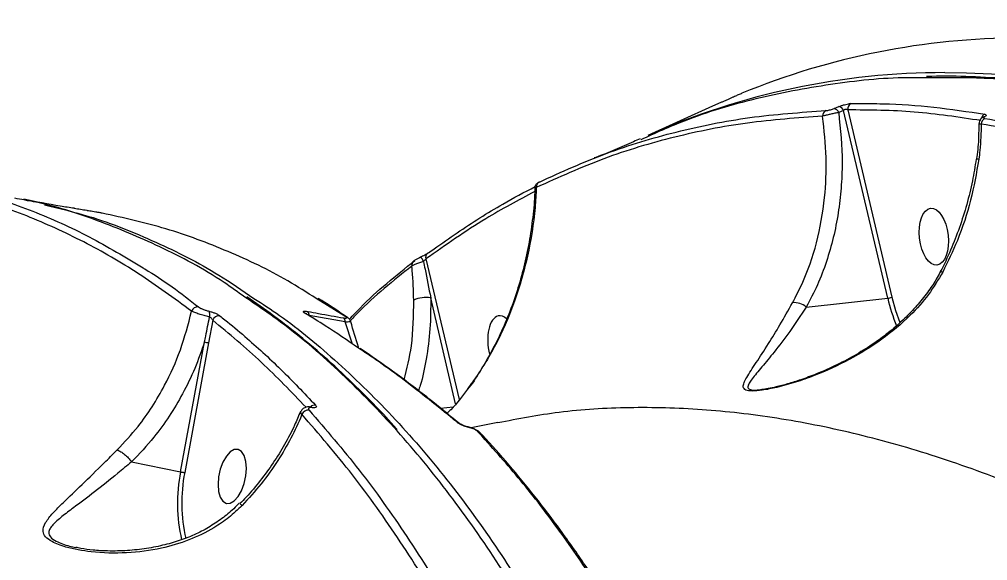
# Model space of a CAD drawing. Header units: millimetres. Extents: x -11024 to 8278, y -7837 to 5770.
# Drawn here: x 2899.6 to 3057.8, y -1023.1 to -934.7 of the extents above; entities that cross this region are included whole.
import ezdxf

# ---------------------------------------------------------------- set-up
doc = ezdxf.new("R2010")
doc.units = ezdxf.units.MM
for name, color, linetype in [('DIKOM_ОБЪЕКТ', 7, 'Continuous'), ('DIKOM_РАЗМЕР_ЗОНА', 7, 'Continuous'), ('DIKOM_РАЗМЕР_ОБЪЕКТА', 7, 'Continuous')]:
    doc.layers.add(name, color=color, linetype=linetype)
doc.styles.add('style1', font='arial.ttf', dxfattribs={"width": 0.8})
doc.dimstyles.new('1-50', dxfattribs={"dimtxt": 300, "dimasz": 200, "dimexe": 100, "dimexo": 0, "dimgap": 100, "dimtad": 1, "dimtxsty": 'style1', "dimcen": 200, "dimclrd": 7, "dimclre": 7, "dimclrt": 7, "dimadec": 1, "dimazin": 2, "dimtfac": 1, "dimtmove": 0, "dimatfit": 2, "dimfxl": 0, "dimlwd": 25, "dimlwe": 18, "dimarcsym": 0})

# ---------------------------------------------------------------- blocks, each defined once
blk = doc.blocks.new('*D9')
at = {"layer": 'Defpoints', "color": 0, "transparency": 16777216}
for p in [(3740.68, 3707.51), (-8191.56, -3797.25), (-1076.12, -3797.25)]:
    blk.add_point(p, dxfattribs=at)
at = {"layer": 'DIKOM_РАЗМЕР_ОБЪЕКТА', "color": 7, "lineweight": 18, "transparency": 16777216}
for p, q in [((3740.68, 3707.51), (-8291.56, 3707.51)), ((-1076.12, -3797.25), (-8291.56, -3797.25))]:
    blk.add_line(p, q, dxfattribs=at)
at = {"layer": 'DIKOM_РАЗМЕР_ОБЪЕКТА', "color": 7, "lineweight": 25, "transparency": 16777216}
blk.add_line((-8191.56, 3507.51), (-8191.56, -3597.25), dxfattribs=at)
at = {"layer": 'DIKOM_РАЗМЕР_ОБЪЕКТА', "color": 7, "transparency": 16777216}
for points in [[(-8224.9, 3507.51), (-8158.23, 3507.51), (-8191.56, 3707.51)], [(-8224.9, -3597.25), (-8158.23, -3597.25), (-8191.56, -3797.25)]]:
    blk.add_solid(points, dxfattribs=at)
at = {"layer": 'DIKOM_РАЗМЕР_ОБЪЕКТА', "color": 7, "transparency": 16777216, "insert": (-8444.74, -44.87), "char_height": 300, "attachment_point": 5, "rotation": 90, "style": 'style1'}
blk.add_mtext('7500', dxfattribs=at)
blk = doc.blocks.new('*D10')
at = {"layer": 'Defpoints', "color": 0, "transparency": 16777216}
for p in [(-7791.31, -186.83), (6174.94, -1432.98), (6174.94, -5371.27)]:
    blk.add_point(p, dxfattribs=at)
at = {"layer": 'DIKOM_РАЗМЕР_ОБЪЕКТА', "color": 7, "lineweight": 18, "transparency": 16777216}
for p, q in [((-7791.31, -186.83), (-7791.31, -5471.27)), ((6174.94, -1432.98), (6174.94, -5471.27))]:
    blk.add_line(p, q, dxfattribs=at)
at = {"layer": 'DIKOM_РАЗМЕР_ОБЪЕКТА', "color": 7, "lineweight": 25, "transparency": 16777216}
blk.add_line((-7591.31, -5371.27), (5974.94, -5371.27), dxfattribs=at)
at = {"layer": 'DIKOM_РАЗМЕР_ОБЪЕКТА', "color": 7, "transparency": 16777216}
for points in [[(-7591.31, -5337.93), (-7591.31, -5404.6), (-7791.31, -5371.27)], [(5974.94, -5337.93), (5974.94, -5404.6), (6174.94, -5371.27)]]:
    blk.add_solid(points, dxfattribs=at)
at = {"layer": 'DIKOM_РАЗМЕР_ОБЪЕКТА', "color": 7, "transparency": 16777216, "insert": (-1343.68, -5118.1), "char_height": 300, "attachment_point": 5, "style": 'style1'}
blk.add_mtext('14000', dxfattribs=at)
blk = doc.blocks.new('*D11')
at = {"layer": 'Defpoints', "color": 0, "transparency": 16777216}
for p in [(3316.13, 5770.14), (-10574.15, -5797.25), (-1580.09, -5797.25)]:
    blk.add_point(p, dxfattribs=at)
at = {"layer": 'DIKOM_РАЗМЕР_ЗОНА', "color": 7, "lineweight": 18, "transparency": 16777216}
for p, q in [((3316.13, 5770.14), (-10674.15, 5770.14)), ((-1580.09, -5797.25), (-10674.15, -5797.25))]:
    blk.add_line(p, q, dxfattribs=at)
at = {"layer": 'DIKOM_РАЗМЕР_ЗОНА', "color": 7, "lineweight": 25, "transparency": 16777216}
blk.add_line((-10574.15, 5570.14), (-10574.15, -5597.25), dxfattribs=at)
at = {"layer": 'DIKOM_РАЗМЕР_ЗОНА', "color": 7, "transparency": 16777216}
for points in [[(-10607.49, 5570.14), (-10540.82, 5570.14), (-10574.15, 5770.14)], [(-10607.49, -5597.25), (-10540.82, -5597.25), (-10574.15, -5797.25)]]:
    blk.add_solid(points, dxfattribs=at)
at = {"layer": 'DIKOM_РАЗМЕР_ЗОНА', "color": 7, "transparency": 16777216, "insert": (-10827.33, -172.99), "char_height": 300, "attachment_point": 5, "rotation": 90, "style": 'style1'}
blk.add_mtext('11500', dxfattribs=at)

msp = doc.modelspace()

# ---------------------------------------------------------------- linework, layer by layer
at = {"layer": 'DIKOM_ОБЪЕКТ', "color": 7, "linetype": 'Continuous', "lineweight": 15}
for p, q in [((3014.179, -948.328), (3012.813, -948.933)), ((3016.308, -947.387), (3016.227, -947.424)), ((3016.313, -947.385), (3016.233, -947.421)), ((3012.813, -948.933), (3002.275, -953.682)), ((3032.683, -949.297), (3033.47, -948.981)), ((3034.22, -949.644), (3033.432, -949.961)), ((3041.432, -980.288), (3034.22, -949.644)), ((3034.899, -949.52), (3042.095, -980.099)), ((2900.368, -964.172), (2901.052, -964.349)), ((2966.022, -973.862), (2971.427, -996.832)), ((2970.878, -997.507), (2966.811, -980.225)), ((3028.135, -981.714), (3041.432, -980.288)), ((2952.958, -983.331), (2948.128, -980.33)), ((2952.823, -984.155), (2946.944, -983.095)), ((2931.208, -983.875), (2930.546, -987.537)), ((2954.024, -987.749), (2952.823, -984.155)), ((2925.971, -1008.627), (2929.876, -987.421)), ((2930.546, -987.537), (2926.641, -1008.739)), ((2973.461, -994.158), (2972.733, -995.174)), ((2973.633, -994.119), (2972.81, -995.131)), ((2968.399, -998.221), (2970.479, -997.998)), ((2977.774, -1000.539), (2973.415, -1001.436)), ((2917.972, -1006.983), (2925.971, -1008.627))]:
    msp.add_line(p, q, dxfattribs=at)
at = {"layer": 'DIKOM_ОБЪЕКТ', "color": 7, "linetype": 'Continuous', "lineweight": 15, "flags": 128}
for points in [[(3050.758, -943.44), (3054.275, -943.463), (3061.093, -943.757)], [(2966.438, -972.878), (2966.315, -972.941), (2966.276, -972.968)], [(3042.095, -980.099), (3042.708, -982.3), (3043.434, -984.256)], [(2946.576, -982.84), (2946.459, -982.783), (2946.328, -982.749)], [(2947.491, -998.149), (2947.382, -998.079), (2947.283, -998.051)], [(2972.93, -1001.296), (2972.96, -1001.306), (2973.045, -1001.374)], [(2932.084, -1010.694), (2932.178, -1011.832), (2932.452, -1012.771), (2932.884, -1013.435), (2933.439, -1013.77), (2934.072, -1013.749), (2934.732, -1013.373), (2935.365, -1012.674), (2935.92, -1011.707), (2936.352, -1010.552), (2936.626, -1009.301), (2936.72, -1008.056), (2936.626, -1006.918), (2936.352, -1005.979), (2935.92, -1005.316), (2935.365, -1004.981), (2934.732, -1005.002), (2934.072, -1005.377), (2933.439, -1006.077), (2932.884, -1007.043), (2932.452, -1008.199), (2932.178, -1009.45), (2932.084, -1010.694)]]:
    msp.add_lwpolyline(points, dxfattribs=at)
at = {"layer": 'DIKOM_ОБЪЕКТ', "color": 7, "linetype": 'Continuous', "lineweight": 15}
for centre, radius, start, end in [((3063.191, -1057.411), 119.619, 90.05583, 112.39133), ((3050.621, -1062.664), 119.224, 89.93453, 113.92272), ((3035.9, -949.395), 1.009, 114.99361, 187.13477), ((3031.787, -950.514), 0.977, 114.73118, 181.94375), ((3032.509, -950.248), 0.967, 17.26699, 79.62374), ((3033.296, -949.934), 0.969, 17.43617, 79.67188), ((3057.677, -951.17), 1.011, 112.73554, 166.20165), ((3057.75, -951.87), 1.048, 115.00651, 178.48073), ((3057.315, -951.284), 0.647, 92.5011, 121.71281), ((3056.112, -958.711), 1.151, 80.00114, 98.81999), ((2984.896, -962.076), 0.852, 113.81074, 188.37703), ((2964.383, -974.634), 1.291, 16.01676, 54.09534), ((2966.816, -973.604), 0.835, 130.28029, 197.99778), ((2964.538, -974.866), 0.829, 130.43311, 190.34096), ((3050.279, -976.388), 0.407, 69.47742, 131.62304), ((2965.969, -984.728), 4.581, 79.40841, 114.93149), ((3041.245, -978.371), 1.926, 275.57115, 296.20248), ((3067.155, -974.365), 26.396, 192.96522, 203.21406), ((2928.765, -982.749), 1.062, 82.8152, 160.99588), ((3026.168, -984.03), 3.039, 49.67228, 95.06507), ((2929.476, -982.947), 1.267, 341.35234, 25.63302), ((2932.233, -984.184), 1.07, 82.82366, 163.24651), ((2946.119, -982.99), 0.831, 352.72114, 41.54443), ((2952.84, -984.074), 0.752, 55.18622, 81.04492), ((2951.984, -984.065), 0.844, 353.84092, 42.29077), ((2931.884, -977.821), 9.808, 258.1895, 262.1608), ((2946.81, -999.672), 1.121, 82.48154, 156.91888), ((2947.861, -998.795), 1.062, 81.43658, 131.89744), ((2971.045, -1001.128), 0.605, 50.03354, 84.27102), ((2974.352, -1002.747), 0.727, 43.21709, 81.17802), ((2951.389, -1013.809), 25.942, 168.47773, 193.17917), ((2951.605, -1013.753), 25.462, 168.64212, 193.09337)]:
    msp.add_arc(centre, radius, start, end, dxfattribs=at)
msp.add_ellipse((3048.959, -970.224), major_axis=(-0.514, 4.641), ratio=0.5005118, dxfattribs=at)
for start_param, end_param in [(0.0673057, 1.870595), (5.7583564, 6.350491)]:
    msp.add_ellipse((2978.486, -987.788), major_axis=(-0.514, 4.641), ratio=0.5005118, start_param=start_param, end_param=end_param, dxfattribs=at)
for points, knots in [([(3047.541, -944.301), (3046.612, -944.286), (3041.315, -944.199), (3032.044, -945.238), (3019.827, -947.545), (3009.498, -950.605), (3003.456, -953.342), (3001.109, -954.405)], [0, 0, 0, 0, 0.05533394, 0.31578919, 0.57542749, 0.83506616, 1, 1, 1, 1]), ([(3280.541, -1095.791), (3277.917, -1092.434), (3270.796, -1083.323), (3258.897, -1069.09), (3244.806, -1053.351), (3230.465, -1038.489), (3215.946, -1024.558), (3201.315, -1011.629), (3186.619, -999.75), (3171.878, -988.963), (3157.12, -979.264), (3142.39, -970.673), (3127.757, -963.228), (3113.289, -956.965), (3099.033, -951.919), (3085.014, -948.108), (3071.266, -945.563), (3058.726, -944.205), (3050.962, -944.272), (3047.541, -944.301)], [0, 0, 0, 0, 0.0355347, 0.0964567, 0.1575707, 0.2187826, 0.2799947, 0.3411086, 0.4020306, 0.4629526, 0.5240667, 0.5852785, 0.6464904, 0.7076044, 0.7685267, 0.8294479, 0.8905611, 0.9517725, 1, 1, 1, 1]), ([(3281.068, -1095.774), (3280.157, -1094.586), (3277.039, -1090.525), (3271.63, -1083.78), (3264.861, -1075.554), (3258.038, -1067.56), (3251.181, -1059.8), (3244.289, -1052.276), (3237.36, -1044.984), (3230.391, -1037.92), (3223.38, -1031.084), (3216.325, -1024.472), (3209.225, -1018.083), (3202.077, -1011.915), (3194.879, -1005.968), (3187.636, -1000.246), (3180.373, -994.767), (3173.118, -989.556), (3165.892, -984.627), (3158.699, -979.983), (3151.535, -975.62), (3144.398, -971.537), (3137.287, -967.731), (3130.197, -964.202), (3123.13, -960.948), (3116.081, -957.97), (3109.049, -955.267), (3102.036, -952.84), (3095.058, -950.693), (3088.145, -948.839), (3081.321, -947.285), (3074.594, -946.032), (3067.963, -945.08), (3061.422, -944.418), (3054.98, -944.082), (3050.43, -943.977), (3048.056, -944.072), (3047.77, -944.083)], [0, 0, 0, 0, 0.0124289, 0.0425184, 0.072617, 0.1025789, 0.1324026, 0.1621223, 0.1917718, 0.2213844, 0.2509951, 0.2806302, 0.310319, 0.3400949, 0.3699921, 0.4000438, 0.4301625, 0.460185, 0.4900579, 0.5198165, 0.5494933, 0.5791232, 0.6087388, 0.6383713, 0.6680455, 0.6977945, 0.7276515, 0.7576498, 0.7877655, 0.8178397, 0.847741, 0.8775107, 0.9071824, 0.9367891, 0.9663635, 0.9959393, 1, 1, 1, 1]), ([(3017.624, -946.811), (3017.53, -946.851), (3017.364, -946.921), (3017.031, -947.066), (3016.719, -947.204), (3016.475, -947.312), (3016.351, -947.368), (3016.313, -947.385)], [0, 0, 0, 0, 0.3025951, 0.5347134, 0.7254109, 0.9170456, 1, 1, 1, 1]), ([(3016.233, -947.421), (3016.176, -947.447), (3015.981, -947.534), (3015.594, -947.707), (3015.093, -947.929), (3014.574, -948.156), (3014.319, -948.268), (3014.179, -948.328)], [0, 0, 0, 0, 0.0796633, 0.2757188, 0.4707706, 0.7105488, 1, 1, 1, 1]), ([(3033.47, -948.981), (3033.605, -948.929), (3033.877, -948.825), (3034.357, -948.68), (3034.814, -948.568), (3035.207, -948.496), (3035.387, -948.486), (3035.474, -948.481)], [0, 0, 0, 0, 0.2064017, 0.4133205, 0.6142524, 0.8134941, 1, 1, 1, 1]), ([(3035.474, -948.481), (3035.821, -948.476), (3037.558, -948.454), (3042.047, -948.515), (3048.966, -948.947), (3054.511, -949.807), (3057.286, -950.238)], [0, 0, 0, 0, 0.0480644, 0.2403228, 0.6198782, 1, 1, 1, 1]), ([(2984.552, -961.296), (2988.157, -959.661), (2995.368, -956.391), (3006.873, -952.954), (3018.826, -950.522), (3027.194, -949.925), (3031.378, -949.626)], [0, 0, 0, 0, 0.2484767, 0.4969551, 0.7484768, 1, 1, 1, 1]), ([(3033.432, -949.961), (3033.704, -952.704), (3034.116, -956.855), (3033.868, -962.296), (3033.398, -966.382), (3032.601, -970.392), (3031.464, -974.327), (3030.011, -978.14), (3028.76, -980.523), (3028.135, -981.714)], [0, 0, 0, 0, 0.2404007, 0.3636796, 0.4869548, 0.6133612, 0.739765, 0.8698841, 1, 1, 1, 1]), ([(3033.432, -949.961), (3033.233, -949.999), (3032.836, -950.075), (3032.163, -950.217), (3031.534, -950.359), (3031.079, -950.472), (3030.881, -950.527), (3030.811, -950.547)], [0, 0, 0, 0, 0.2223581, 0.4448403, 0.6638412, 0.8806075, 1, 1, 1, 1]), ([(3031.378, -949.626), (3031.424, -949.623), (3031.53, -949.615), (3031.768, -949.574), (3032.073, -949.501), (3032.402, -949.403), (3032.589, -949.332), (3032.683, -949.297)], [0, 0, 0, 0, 0.1488464, 0.3487337, 0.5573417, 0.7790593, 1, 1, 1, 1]), ([(3034.899, -949.52), (3034.866, -949.498), (3034.8, -949.453), (3034.669, -949.43), (3034.563, -949.442), (3034.473, -949.466), (3034.407, -949.496), (3034.308, -949.556), (3034.259, -949.605), (3034.22, -949.644)], [0, 0, 0, 0, 0.20668852, 0.40497463, 0.53946163, 0.59062547, 0.72941168, 0.78557789, 1, 1, 1, 1]), ([(3056.653, -951.275), (3053.018, -950.722), (3045.737, -949.613), (3038.515, -949.551), (3034.899, -949.52)], [0, 0, 0, 0, 0.4993599, 1, 1, 1, 1]), ([(3057.286, -950.238), (3057.361, -950.258), (3057.51, -950.3), (3057.533, -950.422), (3057.434, -950.541), (3057.319, -950.616), (3057.286, -950.637)], [0, 0, 0, 0, 0.29277925, 0.58499912, 0.88196571, 1, 1, 1, 1]), ([(3030.811, -950.547), (3026.683, -950.84), (3018.427, -951.425), (3006.531, -953.821), (2994.987, -957.245), (2987.698, -960.548), (2984.054, -962.2)], [0, 0, 0, 0, 0.2484754, 0.496951, 0.7484756, 1, 1, 1, 1]), ([(3025.9, -981.003), (3026.433, -979.981), (3028.036, -976.908), (3029.988, -971.224), (3031.229, -964.261), (3031.541, -957.294), (3031.055, -952.809), (3030.811, -950.547)], [0, 0, 0, 0, 0.1165819, 0.3502662, 0.58970784, 0.7930885, 1, 1, 1, 1]), ([(3056.308, -951.75), (3056.302, -952.48), (3056.288, -954.296), (3056.139, -956.241), (3055.949, -957.443), (3055.928, -957.573)], [0, 0, 0, 0, 0.375068, 0.9320716, 1, 1, 1, 1]), ([(3056.702, -951.843), (3056.666, -953.276), (3056.617, -955.194), (3056.374, -957.096), (3056.312, -957.578)], [0, 0, 0, 0, 0.7468124, 1, 1, 1, 1]), ([(3056.98, -950.739), (3056.89, -950.795), (3056.701, -950.913), (3056.474, -951.198), (3056.34, -951.5), (3056.35, -951.687), (3056.353, -951.749)], [0, 0, 0, 0, 0.275574, 0.5843607, 0.8637747, 1, 1, 1, 1]), ([(3056.702, -951.843), (3056.586, -951.833), (3056.375, -951.815), (3056.359, -951.77), (3056.351, -951.75)], [0, 0, 0, 0, 0.5509657, 1, 1, 1, 1]), ([(3109.245, -967.408), (3104.779, -965.517), (3095.847, -961.734), (3082.615, -957.376), (3069.518, -953.918), (3060.974, -952.535), (3056.702, -951.843)], [0, 0, 0, 0, 0.24861486, 0.49723197, 0.74861714, 1, 1, 1, 1]), ([(3056.984, -950.727), (3056.987, -950.726), (3056.99, -950.724), (3056.976, -950.732), (3056.976, -950.732)], [0, 0, 0, 0, 0.9776531, 1, 1, 1, 1]), ([(3057.286, -950.637), (3057.251, -950.661), (3057.162, -950.721), (3057.108, -950.806), (3057.142, -950.883), (3057.252, -950.908), (3057.307, -950.92)], [0, 0, 0, 0, 0.1835835, 0.4626936, 0.7310165, 1, 1, 1, 1]), ([(3057.307, -950.92), (3061.538, -951.604), (3069.999, -952.97), (3083.063, -956.399), (3096.359, -960.758), (3105.404, -964.584), (3109.926, -966.497)], [0, 0, 0, 0, 0.2486158, 0.4972325, 0.7486153, 1, 1, 1, 1]), ([(3001.035, -954.237), (3000.673, -954.399), (2998.255, -955.478), (2995.745, -956.557), (2993.589, -957.341), (2993.494, -957.376)], [0, 0, 0, 0, 0.1441997, 0.9623759, 1, 1, 1, 1]), ([(3055.883, -957.563), (3055.694, -958.749), (3055.295, -961.245), (3054.367, -964.978), (3053.186, -968.759), (3051.727, -972.414), (3050.635, -974.846), (3049.982, -976.012), (3049.959, -976.052)], [0, 0, 0, 0, 0.1825252, 0.3841483, 0.5866887, 0.7897234, 0.9926956, 1, 1, 1, 1]), ([(3056.312, -957.578), (3055.916, -959.823), (3055.116, -964.358), (3053.072, -970.552), (3051.251, -974.3), (3050.422, -976.007)], [0, 0, 0, 0, 0.348179, 0.7031372, 1, 1, 1, 1]), ([(2984.499, -961.32), (2984.477, -961.331), (2984.416, -961.36), (2984.346, -961.398), (2984.232, -961.469), (2984.095, -961.583), (2983.938, -961.781), (2983.826, -962.017), (2983.829, -962.193), (2983.829, -962.248)], [0, 0, 0, 0, 0.0816922, 0.2234469, 0.3294477, 0.4562095, 0.6216423, 0.880275, 1, 1, 1, 1]), ([(2927.76, -982.403), (2924.892, -980.293), (2919.155, -976.073), (2910.152, -970.923), (2900.871, -966.677), (2892.863, -963.912), (2887.94, -962.698), (2886.267, -962.286)], [0, 0, 0, 0, 0.2203095, 0.4406207, 0.6630828, 0.8855445, 1, 1, 1, 1]), ([(2887.311, -961.538), (2888.988, -961.951), (2893.891, -963.157), (2901.851, -965.92), (2911.054, -970.03), (2916.938, -973.58), (2919.849, -975.337)], [0, 0, 0, 0, 0.1484963, 0.4343321, 0.720169, 1, 1, 1, 1]), ([(2983.79, -962.862), (2981.108, -964.283), (2975.074, -967.482), (2969.255, -971.584), (2966.022, -973.862)], [0, 0, 0, 0, 0.4444395, 1, 1, 1, 1]), ([(2966.438, -972.878), (2966.748, -972.653), (2968.294, -971.527), (2972.313, -968.738), (2977.785, -965.233), (2982.093, -962.965), (2983.853, -962.039)], [0, 0, 0, 0, 0.0544952, 0.2724815, 0.702824, 1, 1, 1, 1]), ([(2983.799, -962.248), (2983.797, -962.489), (2983.78, -964.102), (2983.491, -967.082), (2982.918, -971.157), (2982.057, -975.173), (2980.947, -979.102), (2979.59, -982.899), (2978.005, -986.545), (2976.184, -990.004), (2974.67, -992.555), (2973.701, -993.879), (2973.482, -994.178)], [0, 0, 0, 0, 0.020907, 0.1400158, 0.2591355, 0.3782477, 0.4973597, 0.6159728, 0.7328797, 0.8496111, 0.9660294, 1, 1, 1, 1]), ([(2984.054, -962.2), (2983.993, -963.289), (2983.785, -967.048), (2982.759, -973.495), (2980.557, -981.025), (2977.544, -988.033), (2974.946, -992.076), (2973.633, -994.119)], [0, 0, 0, 0, 0.0949227, 0.327622, 0.565732, 0.7806004, 1, 1, 1, 1]), ([(2984.054, -962.2), (2983.958, -962.22), (2983.817, -962.249), (2983.836, -962.249), (2983.842, -962.249)], [0, 0, 0, 0, 0.6809885, 1, 1, 1, 1]), ([(2936.451, -980.095), (2935.327, -979.285), (2930.845, -976.057), (2922.832, -971.824), (2912.446, -967.467), (2904.514, -964.913), (2899.91, -964.131), (2898.879, -963.955)], [0, 0, 0, 0, 0.0962355, 0.3836112, 0.6528204, 0.9222221, 1, 1, 1, 1]), ([(2908.615, -965.595), (2907.85, -965.483), (2905.161, -965.086), (2902.374, -964.524), (2900.379, -964.122)], [0, 0, 0, 0, 0.2843053, 1, 1, 1, 1]), ([(2903.716, -965.035), (2906.149, -965.608), (2912.344, -967.069), (2921.844, -970.933), (2930.841, -975.421), (2936.036, -978.991), (2937.94, -980.3)], [0, 0, 0, 0, 0.2033586, 0.5177287, 0.8232245, 1, 1, 1, 1]), ([(2910.653, -965.963), (2910.303, -965.901), (2909.621, -965.78), (2908.939, -965.683), (2908.609, -965.635)], [0, 0, 0, 0, 0.514417, 1, 1, 1, 1]), ([(2912.109, -966.207), (2911.935, -966.178), (2911.588, -966.122), (2911.103, -966.041), (2910.803, -965.99), (2910.681, -965.968), (2910.653, -965.963)], [0, 0, 0, 0, 0.30546849, 0.61150298, 0.91261051, 1, 1, 1, 1]), ([(2913.144, -966.381), (2913.121, -966.377), (2913.037, -966.361), (2912.82, -966.323), (2912.479, -966.266), (2912.232, -966.226), (2912.109, -966.207)], [0, 0, 0, 0, 0.1086514, 0.3984073, 0.6997043, 1, 1, 1, 1]), ([(2948.128, -980.33), (2946.593, -979.346), (2941.92, -976.35), (2933.73, -972.516), (2923.625, -968.704), (2916.638, -967.155), (2913.144, -966.381)], [0, 0, 0, 0, 0.1393593, 0.4241253, 0.7120636, 1, 1, 1, 1]), ([(2965.293, -973.52), (2965.192, -973.565), (2964.934, -973.681), (2964.511, -973.905), (2964.191, -974.081), (2964.045, -974.21), (2964.006, -974.243)], [0, 0, 0, 0, 0.2099936, 0.53628687, 0.87838535, 1, 1, 1, 1]), ([(2966.276, -972.967), (2966.265, -972.976), (2966.228, -973.002), (2966.086, -973.094), (2965.834, -973.241), (2965.495, -973.422), (2965.252, -973.535), (2965.14, -973.587)], [0, 0, 0, 0, 0.077972, 0.2500375, 0.4807143, 0.7604934, 1, 1, 1, 1]), ([(2966.022, -973.862), (2966.014, -973.87), (2965.979, -973.906), (2965.894, -973.994), (2965.762, -974.133), (2965.671, -974.229), (2965.624, -974.278)], [0, 0, 0, 0, 0.0805438, 0.3670165, 0.6764376, 1, 1, 1, 1]), ([(2919.849, -975.337), (2919.941, -975.39), (2923.057, -977.181), (2926.021, -979.472), (2928.898, -981.695)], [0, 0, 0, 0, 0.0295766, 1, 1, 1, 1]), ([(2953.529, -983.688), (2954.103, -983.077), (2957.446, -979.52), (2961.134, -976.57), (2964.189, -974.127)], [0, 0, 0, 0, 0.1717854, 1, 1, 1, 1]), ([(2963.722, -975.015), (2960.703, -977.422), (2957.209, -980.207), (2954.039, -983.56), (2953.609, -984.015)], [0, 0, 0, 0, 0.8643602, 1, 1, 1, 1]), ([(2965.624, -974.278), (2965.401, -974.342), (2964.956, -974.47), (2964.345, -974.696), (2963.935, -974.883), (2963.776, -974.982), (2963.722, -975.015)], [0, 0, 0, 0, 0.2865404, 0.5730561, 0.8569741, 1, 1, 1, 1]), ([(2964.038, -980.574), (2963.987, -978.975), (2963.927, -977.131), (2963.746, -975.264), (2963.722, -975.015)], [0, 0, 0, 0, 0.8666415, 1, 1, 1, 1]), ([(2965.624, -974.278), (2965.709, -974.687), (2966.121, -976.669), (2966.506, -978.651), (2966.811, -980.225)], [0, 0, 0, 0, 0.2060537, 1, 1, 1, 1]), ([(3050.422, -976.007), (3049.687, -977.246), (3048.195, -979.761), (3044.837, -983.495), (3040.51, -987.131), (3035.179, -990.413), (3030.359, -992.61), (3026.353, -994.022), (3023.476, -994.827), (3021.035, -995.318), (3019.21, -995.483), (3018.088, -995.302), (3017.774, -994.79), (3017.947, -994.069), (3018.586, -992.839), (3019.925, -990.845), (3021.829, -987.936), (3023.831, -984.67), (3025.206, -982.233), (3025.9, -981.003)], [0, 0, 0, 0, 0.0629204, 0.1277921, 0.2147669, 0.3041635, 0.3947467, 0.4415343, 0.4882113, 0.5268407, 0.5575705, 0.5885396, 0.6242859, 0.6582041, 0.6928793, 0.7739258, 0.8569713, 0.9277886, 1, 1, 1, 1]), ([(3049.958, -976.057), (3049.762, -976.436), (3049.177, -977.564), (3047.922, -979.39), (3046.197, -981.548), (3044.16, -983.672), (3041.835, -985.725), (3039.209, -987.669), (3036.303, -989.504), (3033.139, -991.189), (3030.092, -992.546), (3027.381, -993.567), (3025.167, -994.271), (3023.367, -994.742), (3021.945, -995.042), (3021.072, -995.185), (3020.713, -995.211), (3020.64, -995.216)], [0, 0, 0, 0, 0.0359251, 0.1068931, 0.1822959, 0.2622393, 0.3462194, 0.433959, 0.5269007, 0.6244731, 0.7244688, 0.7979648, 0.8608708, 0.9167177, 0.9562095, 0.9911121, 1, 1, 1, 1]), ([(3030.722, -1251.174), (3030.693, -1246.888), (3030.616, -1235.341), (3029.94, -1216.869), (3028.533, -1195.941), (3026.44, -1175.369), (3023.653, -1155.237), (3020.16, -1135.627), (3016.039, -1116.971), (3011.32, -1099.31), (3006.043, -1082.664), (3000.123, -1066.761), (2993.552, -1051.69), (2986.337, -1037.525), (2978.639, -1024.577), (2970.493, -1012.866), (2961.952, -1002.365), (2952.857, -992.962), (2944.367, -985.458), (2938.712, -981.627), (2936.451, -980.095)], [0, 0, 0, 0, 0.03376236, 0.09096148, 0.14820439, 0.20540308, 0.26426351, 0.32317162, 0.38203225, 0.43923087, 0.49647404, 0.55367268, 0.61253317, 0.67144141, 0.73030169, 0.78750056, 0.84474369, 0.90194247, 0.96080286, 1, 1, 1, 1]), ([(2961.321, -1001.723), (2960.738, -1001.061), (2958.712, -998.765), (2955.129, -995.13), (2950.577, -990.814), (2945.913, -986.813), (2941.317, -983.197), (2938.229, -981.066), (2936.768, -980.058)], [0, 0, 0, 0, 0.0762757, 0.2649498, 0.4534191, 0.6418906, 0.8305271, 1, 1, 1, 1]), ([(2937.94, -980.3), (2939.344, -981.205), (2944.075, -984.254), (2951.824, -990.795), (2961.146, -999.912), (2970.063, -1010.408), (2978.055, -1021.47), (2985.174, -1032.892), (2991.493, -1044.461), (2997.427, -1056.844), (3002.95, -1070.018), (3008.007, -1083.84), (3012.574, -1098.237), (3016.26, -1111.562), (3018.311, -1120.276), (3019.146, -1123.824)], [0, 0, 0, 0, 0.0377249, 0.127095, 0.2190612, 0.311102, 0.403068, 0.4808488, 0.55872, 0.6365913, 0.7152002, 0.7938096, 0.8704395, 0.9472431, 1, 1, 1, 1]), ([(2953.26, -983.476), (2951.853, -982.496), (2950.263, -981.389), (2948.63, -980.427), (2948.443, -980.317)], [0, 0, 0, 0, 0.8852867, 1, 1, 1, 1]), ([(2966.811, -980.225), (2966.805, -981.913), (2966.793, -985.308), (2966.137, -990.083), (2965.463, -993.46), (2964.901, -995.114), (2964.806, -995.393)], [0, 0, 0, 0, 0.3215914, 0.6466644, 0.9402316, 1, 1, 1, 1]), ([(2928.898, -981.695), (2928.987, -981.756), (2929.165, -981.877), (2929.594, -982.075), (2930.077, -982.253), (2930.428, -982.354), (2930.599, -982.395), (2930.618, -982.399)], [0, 0, 0, 0, 0.2486875, 0.4975611, 0.738913, 0.9703434, 1, 1, 1, 1]), ([(2962.474, -993.625), (2962.927, -991.788), (2963.958, -987.603), (2964.009, -983.101), (2964.038, -980.574)], [0, 0, 0, 0, 0.4388673, 1, 1, 1, 1]), ([(3028.135, -981.714), (3027.221, -983.079), (3025.393, -985.811), (3022.988, -988.983), (3020.844, -991.539), (3019.5, -993.141), (3018.776, -994.156), (3018.534, -994.749), (3018.714, -995.157), (3019.329, -995.273), (3019.936, -995.29), (3020.34, -995.243), (3020.639, -995.208)], [0, 0, 0, 0, 0.1909333, 0.3821065, 0.5434811, 0.704585, 0.7709285, 0.8370495, 0.9054769, 0.9530566, 0.9652068, 1, 1, 1, 1]), ([(2915.605, -1005.043), (2916.772, -1003.8), (2918.826, -1001.609), (2921.361, -998.01), (2923.77, -993.888), (2926.107, -988.721), (2927.205, -984.525), (2927.76, -982.403)], [0, 0, 0, 0, 0.20226034, 0.35640443, 0.51199391, 0.7532483, 1, 1, 1, 1]), ([(2930.677, -983.352), (2930.644, -983.344), (2930.36, -983.274), (2929.775, -983.116), (2928.962, -982.866), (2928.229, -982.61), (2927.916, -982.472), (2927.76, -982.403)], [0, 0, 0, 0, 0.0300215, 0.2639771, 0.5066483, 0.7544464, 1, 1, 1, 1]), ([(2929.876, -987.421), (2929.943, -987.095), (2930.221, -985.741), (2930.48, -984.383), (2930.677, -983.352)], [0, 0, 0, 0, 0.2408423, 1, 1, 1, 1]), ([(2930.618, -982.399), (2930.798, -982.446), (2931.145, -982.538), (2931.66, -982.731), (2932.095, -982.934), (2932.276, -983.059), (2932.366, -983.122)], [0, 0, 0, 0, 0.2591573, 0.502162, 0.7511117, 1, 1, 1, 1]), ([(2931.208, -983.875), (2931.184, -983.821), (2931.138, -983.714), (2931.013, -983.56), (2930.87, -983.442), (2930.752, -983.378), (2930.693, -983.358), (2930.677, -983.352)], [0, 0, 0, 0, 0.27361025, 0.53431202, 0.76886702, 0.93413942, 1, 1, 1, 1]), ([(2932.366, -983.122), (2932.641, -983.342), (2934.014, -984.44), (2937.369, -987.256), (2942.357, -991.796), (2946.131, -995.761), (2948.019, -997.745)], [0, 0, 0, 0, 0.0507694, 0.2538556, 0.6266986, 1, 1, 1, 1]), ([(2946.328, -982.749), (2946.215, -982.671), (2946.027, -982.543), (2946.015, -982.421), (2946.167, -982.374), (2946.437, -982.386), (2946.65, -982.423), (2946.741, -982.439)], [0, 0, 0, 0, 0.3038651, 0.5023293, 0.70172, 0.8733096, 1, 1, 1, 1]), ([(2954.997, -988.402), (2953.201, -987.166), (2950.321, -985.186), (2947.419, -983.415), (2946.328, -982.749)], [0, 0, 0, 0, 0.6239291, 1, 1, 1, 1]), ([(2946.577, -982.839), (2946.56, -982.829), (2946.511, -982.802), (2946.49, -982.782), (2946.499, -982.79), (2946.499, -982.79)], [0, 0, 0, 0, 0.3345239, 0.9624964, 1, 1, 1, 1]), ([(2946.741, -982.439), (2947.327, -982.549), (2949.283, -982.918), (2951.239, -983.258), (2952.608, -983.497)], [0, 0, 0, 0, 0.2996308, 1, 1, 1, 1]), ([(2952.608, -983.497), (2952.659, -983.505), (2952.79, -983.525), (2952.966, -983.532), (2953.078, -983.503), (2953.087, -983.435), (2953.004, -983.368), (2952.958, -983.331)], [0, 0, 0, 0, 0.12080488, 0.30755446, 0.52289532, 0.73745449, 1, 1, 1, 1]), ([(2953.767, -984.126), (2953.753, -984.073), (2953.717, -983.93), (2953.586, -983.738), (2953.427, -983.569), (2953.317, -983.494), (2953.266, -983.459)], [0, 0, 0, 0, 0.17583, 0.4688038, 0.7548999, 1, 1, 1, 1]), ([(2946.448, -998.084), (2944.047, -995.577), (2939.115, -990.427), (2933.889, -986.097), (2931.208, -983.875)], [0, 0, 0, 0, 0.4868384, 1, 1, 1, 1]), ([(2953.759, -984.129), (2953.753, -984.134), (2953.741, -984.147), (2953.448, -984.157), (2953.098, -984.158), (2952.87, -984.156), (2952.823, -984.155)], [0, 0, 0, 0, 0.274825, 0.6034003, 0.9176924, 1, 1, 1, 1]), ([(2955.039, -988.299), (2955.032, -988.279), (2954.531, -986.906), (2954.149, -985.505), (2953.772, -984.124)], [0, 0, 0, 0, 0.0142768, 1, 1, 1, 1]), ([(2929.876, -987.421), (2929.368, -988.868), (2928.347, -991.776), (2926.383, -995.818), (2924.143, -999.571), (2921.424, -1003.364), (2919.217, -1005.677), (2917.972, -1006.983)], [0, 0, 0, 0, 0.19480928, 0.39164482, 0.57506947, 0.76021152, 1, 1, 1, 1]), ([(2971.105, -1000.526), (2970.768, -1000.247), (2969.084, -998.85), (2964.684, -995.332), (2959.658, -991.492), (2955.95, -989.034), (2954.997, -988.402)], [0, 0, 0, 0, 0.0633781, 0.3168962, 0.8243717, 1, 1, 1, 1]), ([(2971.424, -1000.682), (2969.792, -999.338), (2966.202, -996.382), (2960.817, -992.301), (2957.05, -989.687), (2955.275, -988.456)], [0, 0, 0, 0, 0.3059519, 0.6729748, 1, 1, 1, 1]), ([(2960.654, -1197.566), (2960.007, -1191.41), (2958.712, -1179.094), (2956.016, -1161.333), (2952.75, -1143.995), (2948.84, -1127.207), (2944.302, -1111.031), (2939.232, -1095.825), (2933.659, -1081.619), (2927.624, -1068.418), (2921.028, -1056.007), (2913.87, -1044.466), (2906.162, -1033.856), (2898.072, -1024.407), (2889.634, -1016.126), (2880.893, -1008.99), (2871.706, -1002.894), (2862.094, -997.867), (2852.051, -994.095), (2844.7, -991.95), (2840.641, -991.418), (2840.105, -991.348)], [0, 0, 0, 0, 0.0542657, 0.1085731, 0.1628389, 0.218682, 0.2745707, 0.3304138, 0.3846826, 0.4389929, 0.4932617, 0.5491053, 0.6049945, 0.6608382, 0.7151464, 0.7694963, 0.8238045, 0.8796859, 0.9356128, 0.9914943, 1, 1, 1, 1]), ([(2973.633, -994.119), (2973.617, -994.124), (2973.565, -994.141), (2973.536, -994.176), (2973.517, -994.199)], [0, 0, 0, 0, 0.30727137, 1, 1, 1, 1]), ([(2972.81, -995.131), (2971.967, -996.288), (2970.956, -997.676), (2969.671, -998.882), (2969.457, -999.082)], [0, 0, 0, 0, 0.8336191, 1, 1, 1, 1]), ([(2945.53, -998.774), (2945.221, -999.526), (2944.469, -1001.35), (2942.977, -1004.159), (2941.116, -1007.185), (2939.006, -1010.063), (2937.176, -1012.284), (2935.988, -1013.469), (2935.642, -1013.814)], [0, 0, 0, 0, 0.1370863, 0.3327342, 0.5287888, 0.7246246, 0.9198332, 1, 1, 1, 1]), ([(2945.779, -999.232), (2945.759, -999.281), (2945.222, -1000.596), (2944.028, -1003.159), (2941.836, -1006.914), (2939.198, -1010.642), (2937.068, -1012.965), (2935.996, -1014.135)], [0, 0, 0, 0, 0.0088997, 0.2417837, 0.4772802, 0.7368175, 1, 1, 1, 1]), ([(2945.779, -999.232), (2945.758, -999.21), (2945.635, -999.077), (2945.526, -998.912), (2945.591, -998.829), (2945.608, -998.808)], [0, 0, 0, 0, 0.130453, 0.778345, 1, 1, 1, 1]), ([(2947.282, -998.055), (2947.248, -998.05), (2946.969, -998.004), (2946.549, -998.018), (2946.021, -998.221), (2945.699, -998.514), (2945.626, -998.727), (2945.602, -998.796)], [0, 0, 0, 0, 0.0499255, 0.4129475, 0.6867746, 0.8974502, 1, 1, 1, 1]), ([(2975.922, -1044.566), (2973.687, -1040.257), (2969.218, -1031.638), (2961.88, -1019.87), (2954.122, -1008.908), (2948.56, -1002.457), (2945.779, -999.232)], [0, 0, 0, 0, 0.2485956, 0.4971904, 0.7485954, 1, 1, 1, 1]), ([(2947.491, -998.149), (2947.365, -998.139), (2947.113, -998.119), (2946.887, -998.188), (2946.809, -998.321), (2946.871, -998.461), (2946.945, -998.546), (2946.957, -998.56)], [0, 0, 0, 0, 0.23770243, 0.47548357, 0.71366981, 0.95197332, 1, 1, 1, 1]), ([(2946.957, -998.56), (2949.714, -1001.755), (2955.227, -1008.145), (2962.981, -1019.072), (2970.372, -1030.893), (2974.903, -1039.627), (2977.168, -1043.994)], [0, 0, 0, 0, 0.2485947, 0.4971902, 0.7485949, 1, 1, 1, 1]), ([(2947.414, -998.06), (2947.411, -998.06), (2947.406, -998.06), (2947.351, -998.061), (2947.291, -998.051), (2947.273, -998.048)], [0, 0, 0, 0, 0.3497291, 0.7980666, 1, 1, 1, 1]), ([(2948.019, -997.745), (2948.031, -997.759), (2948.105, -997.842), (2948.168, -997.98), (2948.091, -998.111), (2947.867, -998.179), (2947.616, -998.159), (2947.491, -998.149)], [0, 0, 0, 0, 0.0489063, 0.2871161, 0.5249735, 0.7625215, 1, 1, 1, 1]), ([(3179.422, -1094.34), (3175.445, -1090.32), (3167.486, -1082.277), (3155.371, -1071.073), (3143.168, -1060.533), (3130.387, -1050.34), (3117.039, -1040.624), (3103.154, -1031.533), (3089.292, -1023.458), (3075.522, -1016.437), (3061.912, -1010.51), (3048.653, -1005.756), (3035.767, -1002.17), (3023.268, -999.698), (3011.05, -998.293), (2999.188, -997.995), (2988.04, -998.662), (2981.089, -999.99), (2977.789, -1000.621)], [0, 0, 0, 0, 0.05805439, 0.11618069, 0.17430716, 0.2323611, 0.29768873, 0.3632272, 0.42887036, 0.49451071, 0.56004169, 0.62536457, 0.68862042, 0.7520757, 0.81563076, 0.87918301, 0.94263278, 1, 1, 1, 1]), ([(2973.045, -1001.374), (2972.876, -1001.334), (2972.539, -1001.254), (2972.009, -1001.053), (2971.488, -1000.804), (2971.238, -1000.623), (2971.105, -1000.526)], [0, 0, 0, 0, 0.2322504, 0.4639825, 0.7140088, 1, 1, 1, 1]), ([(2972.922, -1001.294), (2972.911, -1001.292), (2972.823, -1001.277), (2972.588, -1001.213), (2972.234, -1001.094), (2971.865, -1000.932), (2971.599, -1000.784), (2971.459, -1000.686), (2971.437, -1000.667), (2971.433, -1000.663)], [0, 0, 0, 0, 0.0226053, 0.1797503, 0.3758752, 0.6058975, 0.814483, 0.9636543, 1, 1, 1, 1]), ([(2974.029, -1001.683), (2973.933, -1001.634), (2973.651, -1001.489), (2973.25, -1001.359), (2972.988, -1001.313), (2972.928, -1001.303)], [0, 0, 0, 0, 0.2863445, 0.838146, 1, 1, 1, 1]), ([(2974.463, -1002.029), (2974.437, -1002.003), (2974.349, -1001.918), (2974.115, -1001.765), (2973.769, -1001.598), (2973.397, -1001.458), (2973.162, -1001.402), (2973.045, -1001.374)], [0, 0, 0, 0, 0.1043647, 0.3453963, 0.5759952, 0.7877414, 1, 1, 1, 1]), ([(2974.875, -1002.253), (2974.846, -1002.22), (2974.704, -1002.057), (2974.437, -1001.873), (2974.145, -1001.737), (2974.029, -1001.683)], [0, 0, 0, 0, 0.131397, 0.6552312, 1, 1, 1, 1]), ([(2999.301, -1035.96), (2997.398, -1032.786), (2993.593, -1026.438), (2987.503, -1017.68), (2981.161, -1009.444), (2976.696, -1004.501), (2974.463, -1002.029)], [0, 0, 0, 0, 0.2491222, 0.498243, 0.749123, 1, 1, 1, 1]), ([(2999.786, -1036.279), (2999.759, -1036.231), (2998.517, -1034.011), (2995.943, -1029.855), (2992.054, -1023.837), (2988.027, -1018.118), (2983.888, -1012.655), (2979.621, -1007.502), (2976.614, -1004.042), (2974.997, -1002.381), (2974.875, -1002.256)], [0, 0, 0, 0, 0.0036644, 0.1675235, 0.3314327, 0.4953955, 0.6592616, 0.8229604, 0.9866125, 1, 1, 1, 1]), ([(2935.996, -1014.135), (2935.292, -1014.8), (2933.87, -1016.146), (2930.973, -1018.098), (2927.296, -1019.878), (2922.487, -1021.295), (2917.092, -1021.997), (2912.512, -1021.871), (2909.235, -1021.394), (2906.997, -1020.885), (2905.039, -1020.16), (2903.802, -1019.232), (2903.351, -1018.167), (2903.832, -1016.886), (2905.088, -1015.35), (2907.075, -1013.349), (2909.848, -1010.717), (2912.872, -1007.783), (2914.892, -1005.758), (2915.605, -1005.043)], [0, 0, 0, 0, 0.0443337, 0.0895882, 0.1599514, 0.2324631, 0.3224976, 0.4152109, 0.4503601, 0.4859283, 0.5329404, 0.5664253, 0.5998044, 0.6530983, 0.710264, 0.7686667, 0.8578768, 0.9497899, 1, 1, 1, 1]), ([(2915.605, -1005.043), (2915.623, -1005.049), (2915.799, -1005.109), (2916.191, -1005.306), (2916.808, -1005.755), (2917.437, -1006.335), (2917.78, -1006.759), (2917.952, -1006.971)], [0, 0, 0, 0, 0.02622626, 0.26309881, 0.50871732, 0.7543802, 1, 1, 1, 1]), ([(2917.952, -1006.971), (2917.949, -1006.973), (2917.196, -1007.618), (2915.115, -1009.381), (2911.85, -1011.955), (2908.827, -1014.23), (2906.522, -1015.943), (2905.265, -1017.047), (2904.611, -1017.893), (2904.375, -1018.543), (2904.59, -1019.264), (2905.743, -1020.084), (2907.332, -1020.645), (2908.519, -1020.881), (2908.863, -1020.95)], [0, 0, 0, 0, 0.0003074, 0.0971263, 0.2731624, 0.449373, 0.5595399, 0.6694126, 0.7179786, 0.7663765, 0.8243078, 0.8819067, 0.9657969, 1, 1, 1, 1]), ([(2917.972, -1006.983), (2917.968, -1006.982), (2917.961, -1006.98), (2917.954, -1006.975), (2917.952, -1006.972), (2917.952, -1006.971)], [0, 0, 0, 0, 0.5059403, 0.9209255, 1, 1, 1, 1]), ([(2925.971, -1008.627), (2926.022, -1008.637), (2926.123, -1008.657), (2926.293, -1008.688), (2926.452, -1008.714), (2926.56, -1008.73), (2926.617, -1008.736), (2926.635, -1008.738), (2926.641, -1008.739)], [0, 0, 0, 0, 0.21457818, 0.42922276, 0.64394956, 0.85855818, 0.95508087, 1, 1, 1, 1]), ([(2935.533, -1013.713), (2935.313, -1013.951), (2934.519, -1014.806), (2932.943, -1016.104), (2930.825, -1017.577), (2928.518, -1018.813), (2926.027, -1019.795), (2923.319, -1020.597), (2920.377, -1021.185), (2917.247, -1021.521), (2914.303, -1021.591), (2911.753, -1021.436), (2910.009, -1021.223), (2909.126, -1021.019), (2908.862, -1020.958)], [0, 0, 0, 0, 0.03290493, 0.11826706, 0.20626209, 0.29527786, 0.38508741, 0.48079625, 0.58619911, 0.69546189, 0.80922138, 0.8940316, 0.96817894, 1, 1, 1, 1]), ([(2935.996, -1014.135), (2935.977, -1014.117), (2935.894, -1014.039), (2935.747, -1013.904), (2935.641, -1013.808), (2935.671, -1013.842), (2935.672, -1013.843)], [0, 0, 0, 0, 0.0933316, 0.4137452, 0.9766387, 1, 1, 1, 1])]:
    msp.add_open_spline(points, degree=3, knots=knots, dxfattribs=at)

# ---------------------------------------------------------------- dimensions: what is measured, and where the dimension line sits
at = {"layer": 'DIKOM_РАЗМЕР_ЗОНА'}
dim = msp.add_linear_dim(base=(-10574.155, -5797.252), p1=(3316.126, 5770.14), p2=(-1580.087, -5797.252), angle=90, text='11500', dimstyle='1-50', dxfattribs=at)
dim.commit()
dim.dimension.update_dxf_attribs({"geometry": '*D11', "text_midpoint": (-10574.155, -172.992), "dimtype": 160})
at = {"layer": 'DIKOM_РАЗМЕР_ОБЪЕКТА'}
dim = msp.add_linear_dim(base=(-8191.564, -3797.252), p1=(3740.68, 3707.508), p2=(-1076.116, -3797.252), angle=90, text='7500', dimstyle='1-50', dxfattribs=at)
dim.commit()
dim.dimension.update_dxf_attribs({"geometry": '*D9', "text_midpoint": (-8191.564, -44.872), "dimtype": 160})
dim = msp.add_linear_dim(base=(6174.942, -5371.267), p1=(-7791.307, -186.829), p2=(6174.942, -1432.983), text='14000', dimstyle='1-50', dxfattribs=at)
dim.commit()
dim.dimension.update_dxf_attribs({"geometry": '*D10', "text_midpoint": (-1343.681, -5371.267), "dimtype": 160})

doc.saveas('drawing.dxf')
